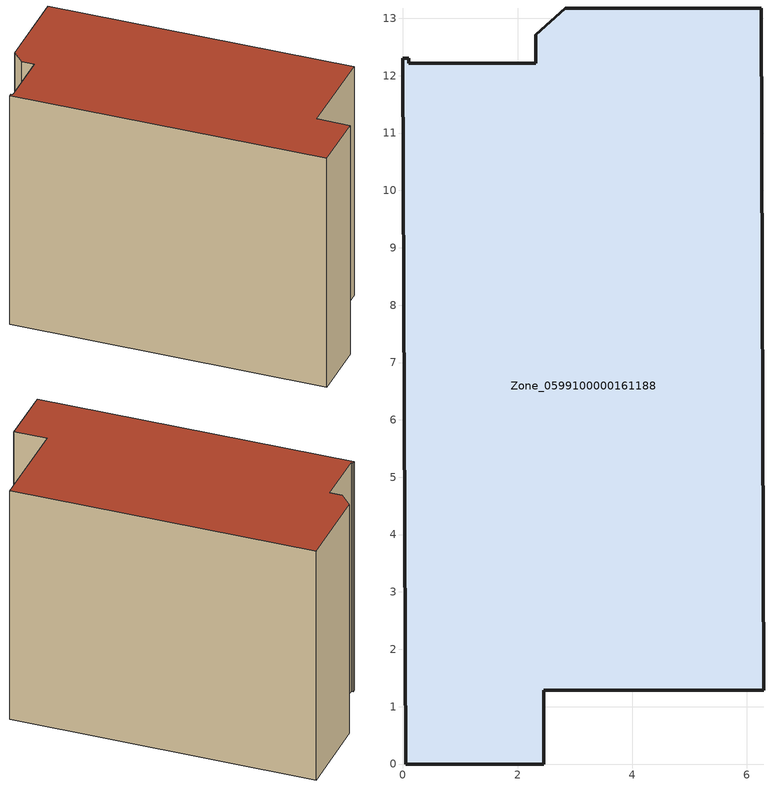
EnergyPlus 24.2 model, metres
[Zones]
Zone_0599100000161188
 floor ground (C_G): 2.32,12.22 2.32,12.71 2.83,13.18 6.25,13.18 6.29,1.29 2.46,1.29 2.46,0 0.05,0 0,12.3 0.1,12.3 0.1,12.22 z0
 wall outside (C_F): 2.46,0 2.46,1.29 6.29,1.29 6.25,13.18 2.83,13.18 2.32,12.71 2.32,12.22 0.1,12.22 0.1,12.3 0,12.3 0.05,0 2.46,0 z0:9.79
 roof outside (C_R): 6.25,13.18 2.83,13.18 2.32,12.71 2.32,12.22 0.1,12.22 0.1,12.3 0,12.3 0.05,0 2.46,0 2.46,1.29 6.29,1.29 z9.79
[BUILDING]
Pand.0599100000161188: North Axis=0; Terrain=City; Loads Convergence Tolerance Value=0.04; Temperature Convergence Tolerance Value=0.4; Solar Distribution=FullExterior; Maximum Number of Warmup Days=25; Minimum Number of Warmup Days=1
[Site:Location]
Rotterdam.The.Hague.AP_ZH_NLD Design_Conditions: Latitude=51.96; Longitude=4.45; Time Zone=1; Elevation=-4.5
[SITE:GROUNDTEMPERATURE:BUILDINGSURFACE]
18, 18, 18, 18, 18, 18, 18, 18, 18, 18, 18, 18
[MATERIAL] Thermal Absorptance=0.9; Solar Absorptance=0.7; Visible Absorptance=0.7
Name | Roughness | Thickness | Conductivity | Density | Specific Heat
G.TI.1946 | MediumSmooth | 0.15 | 1 | 540 | 1210
F.TI.1946 | Rough | 0.3 | 0.857143 | 1920 | 840
R.TI.1946 | MediumRough | 0.2 | 0.1 | 1500 | 1000
[CONSTRUCTION]
C_G: G.TI.1946
C_F: F.TI.1946
C_R: R.TI.1946
[ZONE]
Zone_0599100000161188: Type=1; Multiplier=1; Ceiling Height=Autocalculate; Volume=Autocalculate; Floor Area=autocalculate; Part of Total Floor Area=Yes
[ZONEINFILTRATION:DESIGNFLOWRATE]
Infil_Zone_0599100000161188: Zone or ZoneList or Space or SpaceList=Zone_0599100000161188; Schedule=AlwaysOn; Design Flow Rate Calculation Method=Flow/Area; Flow Rate per Floor Area=0.003; Constant Term Coefficient=1; Temperature Term Coefficient=0; Velocity Term Coefficient=0; Velocity Squared Term Coefficient=0
[HVACTEMPLATE:ZONE:IDEALLOADSAIRSYSTEM]
Zone_0599100000161188: Maximum Heating Supply Air Temperature=50; Minimum Cooling Supply Air Temperature=13; Maximum Heating Supply Air Humidity Ratio=0.0156; Minimum Cooling Supply Air Humidity Ratio=0.0077; Heating Limit=NoLimit; Cooling Limit=NoLimit; Dehumidification Control Type=ConstantSensibleHeatRatio; Cooling Sensible Heat Ratio=0.7; Dehumidification Setpoint=60; Humidification Control Type=None; Humidification Setpoint=30; Outdoor Air Method=None; Outdoor Air Flow Rate per Person=0.00944; Outdoor Air Flow Rate per Zone Floor Area=0; Outdoor Air Flow Rate per Zone=0; Demand Controlled Ventilation Type=None; Outdoor Air Economizer Type=NoEconomizer; Heat Recovery Type=None; Sensible Heat Recovery Effectiveness=0.7; Latent Heat Recovery Effectiveness=0.65
[ZONECONTROL:THERMOSTAT]
ThermostatControl_Zone_0599100000161188: Zone or ZoneList=Zone_0599100000161188; Control Type Schedule=DualSetpointControlType; Control 1=Thermostat_Zone_0599100000161188; Temperature Difference Between Cutout And Setpoint=0
[THERMOSTATSETPOINT:DUALSETPOINT]
Thermostat_Zone_0599100000161188: Heating Setpoint Temperature Schedule=HeatingSetpoint_Zone_0599100000161188; Cooling Setpoint Temperature Schedule=CoolingSetpoint_Zone_0599100000161188
[SCHEDULE:COMPACT]
HeatingSetpoint_Zone_0599100000161188: Through: 12/31, For: AllDays, Until: 24:00, 21
CoolingSetpoint_Zone_0599100000161188: Through: 12/31, For: AllDays, Until: 24:00, 24
DualSetpointControlType: Through: 12/31, For: AllDays, Until: 24:00, 4
AlwaysOn: Through: 12/31, For: AllDays, Until: 24:00, 1
